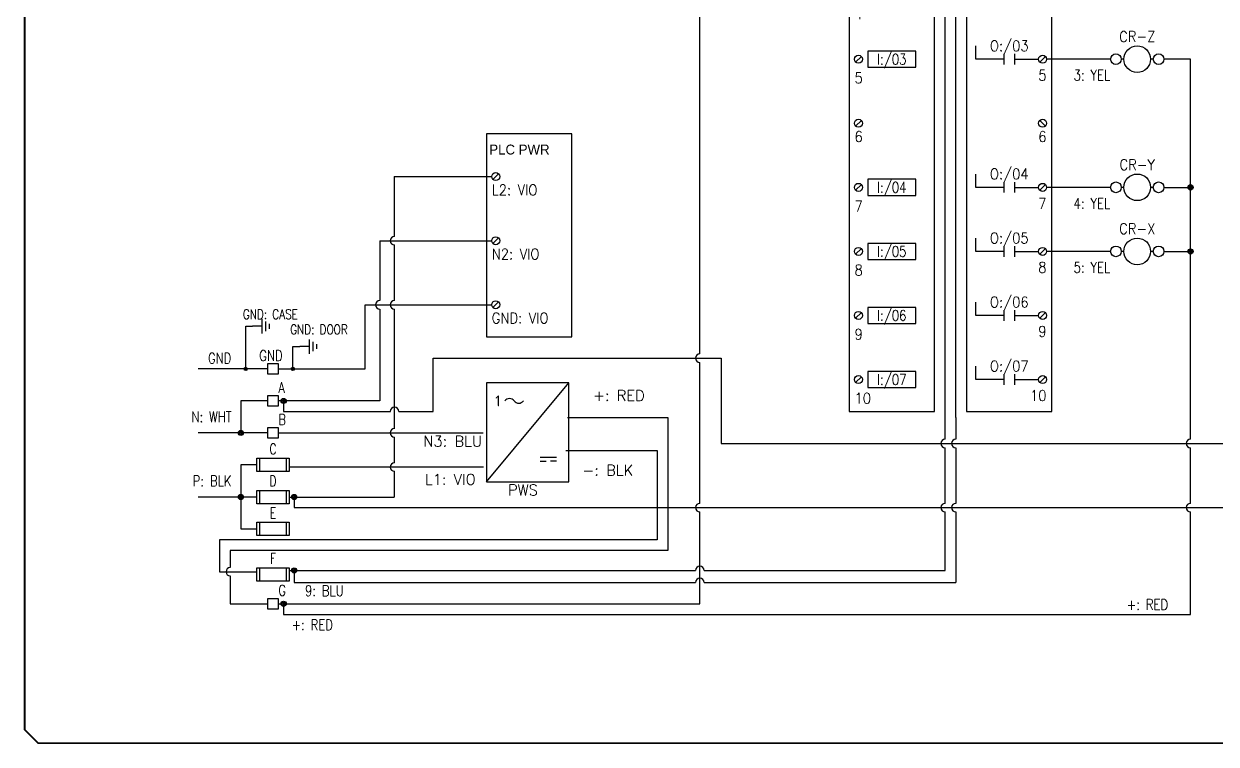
# Model space of a CAD drawing. Header units: inches. Extents: x 0 to 33.5, y 0 to 22.4.
# Drawn here: x 0.02 to 22.1, y 0.02 to 13.35 of the extents above; entities that cross this region are included whole.
import ezdxf
from ezdxf.enums import TextEntityAlignment as Align

# ---------------------------------------------------------------- set-up
doc = ezdxf.new("R2010")
doc.units = ezdxf.units.IN
doc.header["$MEASUREMENT"] = 0
for name, color, linetype in [('SYMS', 7, 'Continuous'), ('TAGS', 150, 'Continuous'), ('TERMS', 127, 'Continuous'), ('TITLE', 7, 'Continuous'), ('WIRECOPY', 84, 'Continuous'), ('WIREFIXED', 7, 'Continuous'), ('WIRENO', 74, 'Continuous'), ('WIRES', 7, 'Continuous')]:
    doc.layers.add(name, color=color, linetype=linetype)
doc.styles.add('ITALIC', font='ITALIC')
doc.styles.add('SIMPLEX', font='SIMPLEX')
doc.styles.add('WD', font='romans.shx')
doc.styles.add('WD_IEC', font='isocp2.shx', dxfattribs={"width": 0.9, "height": 4})

# ---------------------------------------------------------------- blocks, each defined once
blk = doc.blocks.new('NO_NUM_acade_title')
at = {"layer": 'TITLE', "const_width": 0.0312}
blk.add_lwpolyline([(30.594, 0.281), (30.594, 22.177), (30.344, 22.427), (0.281, 22.427), (0.031, 22.177), (0.031, 0.281), (0.281, 0.031), (30.344, 0.031)], close=True, dxfattribs=at)
at = {"layer": 'TITLE', "color": 1, "style": 'ITALIC'}
for tag, height, p in [('TITLE#1', 0.125, (32.156, 3.406)), ('TITLE#2', 0.125, (32.156, 3.204)), ('TITLE#3', 0.125, (32.156, 3.001)), ('TITLE#4', 0.125, (32.156, 2.799)), ('DWG#', 0.2, (32.156, 0.826))]:
    blk.add_attdef(tag, text='', height=height, dxfattribs=at).set_placement(p, align=Align.CENTER)
at = {"layer": 'TITLE', "color": 1, "style": 'SIMPLEX'}
blk.add_attdef('CAD#', (30.826, 1.958), '', height=0.0938, rotation=90, dxfattribs=at)
at = {"layer": 'TITLE', "color": 1}
for tag, p, height, style in [('ENGINEER', (31.237, 1.958), 0.0938, 'ITALIC'), ('CHKDBY', (32.424, 1.958), 0.0938, 'ITALIC'), ('JOB#', (31.464, 1.644), 0.0938, 'SIMPLEX'), ('DRAWNBY', (32.494, 1.644), 0.0938, 'ITALIC'), ('SCALE', (31.353, 1.344), 0.0938, 'SIMPLEX'), ('DATE', (32.408, 1.344), 0.0938, 'SIMPLEX'), ('SHTS', (32.532, 0.25), 0.2, 'ITALIC')]:
    blk.add_attdef(tag, p, '', height=height, dxfattribs=dict(at, style=style))
at = {"layer": 'TITLE', "color": 1, "style": 'ITALIC'}
blk.add_attdef('SH#', text='', height=0.2, dxfattribs=at).set_placement((31.881, 0.25), align=Align.RIGHT)
at = {"layer": 'TITLE', "color": 7, "flags": 9}
blk.add_attdef('WD_TB', (31.219, 0.031), '', height=0.125, dxfattribs=at)
blk = doc.blocks.new('PLCIO_EBC')
at = {"layer": 'SYMS'}
for p, q in [((0.5, 0.5), (-0.5, 0.5)), ((-0.5, 0.5), (-0.5, -7.125)), ((0.5, -7.125), (0.5, 0.5)), ((-0.357, 0.033), (-0.424, -0.033)), ((0.281, -0.656), (-0.281, -0.656)), ((-0.281, -0.656), (-0.281, -0.844)), ((0.281, -0.844), (0.281, -0.656)), ((-0.357, -0.717), (-0.424, -0.783)), ((-0.281, -0.844), (0.281, -0.844)), ((-0.357, -1.467), (-0.424, -1.533)), ((0.281, -1.406), (-0.281, -1.406)), ((-0.281, -1.406), (-0.281, -1.594)), ((0.281, -1.594), (0.281, -1.406)), ((-0.281, -1.594), (0.281, -1.594)), ((-0.357, -2.217), (-0.424, -2.283)), ((0.281, -2.156), (-0.281, -2.156)), ((-0.281, -2.156), (-0.281, -2.344)), ((0.281, -2.344), (0.281, -2.156)), ((-0.281, -2.344), (0.281, -2.344)), ((0.281, -2.906), (-0.281, -2.906)), ((-0.281, -2.906), (-0.281, -3.094)), ((0.281, -3.094), (0.281, -2.906)), ((-0.357, -2.967), (-0.424, -3.033)), ((-0.281, -3.094), (0.281, -3.094)), ((-0.357, -3.717), (-0.424, -3.783)), ((-0.357, -4.467), (-0.424, -4.533)), ((0.281, -4.406), (-0.281, -4.406)), ((-0.281, -4.406), (-0.281, -4.594)), ((0.281, -4.594), (0.281, -4.406)), ((-0.281, -4.594), (0.281, -4.594)), ((0.281, -5.156), (-0.281, -5.156)), ((-0.281, -5.156), (-0.281, -5.344)), ((0.281, -5.344), (0.281, -5.156)), ((-0.357, -5.217), (-0.424, -5.283)), ((-0.281, -5.344), (0.281, -5.344)), ((-0.357, -5.967), (-0.424, -6.033)), ((0.281, -5.906), (-0.281, -5.906)), ((-0.281, -5.906), (-0.281, -6.094)), ((0.281, -6.094), (0.281, -5.906)), ((-0.281, -6.094), (0.281, -6.094)), ((0.281, -6.656), (-0.281, -6.656)), ((-0.281, -6.656), (-0.281, -6.844)), ((0.281, -6.844), (0.281, -6.656)), ((-0.357, -6.717), (-0.424, -6.783)), ((-0.281, -6.844), (0.281, -6.844)), ((-0.5, -7.125), (0.5, -7.125))]:
    blk.add_line(p, q, dxfattribs=at)
for centre in [(-0.391, 0), (-0.391, -0.75), (-0.391, -1.5), (-0.391, -2.25), (-0.391, -3), (-0.391, -3.75), (-0.391, -4.5), (-0.391, -5.25), (-0.391, -6), (-0.391, -6.75)]:
    blk.add_circle(centre, 0.0469, dxfattribs=at)
at = {"layer": 'SYMS', "style": 'WD', "flags": 1}
for tag, p in [('X4TERM01', (-0.438, 0)), ('X4TERM02', (-0.438, -0.75)), ('X4TERM03', (-0.438, -1.5)), ('X4TERM04', (-0.438, -2.25)), ('X4TERM05', (-0.438, -3)), ('X4TERM06', (-0.438, -3.75)), ('X4TERM07', (-0.438, -4.5)), ('X4TERM08', (-0.438, -5.25)), ('X4TERM09', (-0.438, -6)), ('X4TERM10', (-0.438, -6.75))]:
    blk.add_attdef(tag, p, '', height=0.01, dxfattribs=at)
at = {"layer": 'SYMS', "style": 'WD'}
for tag, width, p in [('TERMDESC01', 0.8, (-0.625, -0.062)), ('TERMDESC02', 0.9, (-0.625, -0.812)), ('TERMDESC03', 0.9, (-0.625, -1.562)), ('TERMDESC04', 0.9, (-0.625, -2.312)), ('TERMDESC05', 0.9, (-0.625, -3.062)), ('TERMDESC06', 0.8, (-0.625, -3.812)), ('TERMDESC07', 0.9, (-0.625, -4.562)), ('TERMDESC08', 0.9, (-0.625, -5.312)), ('TERMDESC09', 0.9, (-0.625, -6.062)), ('TERMDESC10', 0.9, (-0.625, -6.812))]:
    blk.add_attdef(tag, text='', height=0.125, dxfattribs=dict(at, width=width)).set_placement(p, align=Align.TOP_RIGHT)
at = {"layer": 'SYMS', "style": 'WD', "width": 0.9}
for tag, p in [('TERM01', (-0.438, -0.094)), ('TERM02', (-0.438, -0.906)), ('TERM03', (-0.438, -1.656)), ('TERM04', (-0.438, -2.406)), ('TERM05', (-0.438, -3.156)), ('TERM06', (-0.438, -3.844)), ('TERM07', (-0.438, -4.656)), ('TERM08', (-0.438, -5.406)), ('TERM09', (-0.438, -6.156)), ('TERM10', (-0.438, -6.906))]:
    blk.add_attdef(tag, text='', height=0.125, dxfattribs=at).set_placement(p, align=Align.TOP_LEFT)
at = {"layer": 'SYMS', "style": 'WD', "width": 0.8}
for tag, p in [('TAGA02', (0, -0.75)), ('TAGA03', (0, -1.5)), ('TAGA04', (0, -2.25)), ('TAGA05', (0, -3)), ('TAGA07', (0, -4.5)), ('TAGA08', (0, -5.25)), ('TAGA09', (0, -6)), ('TAGA10', (0, -6.75))]:
    blk.add_attdef(tag, text='', height=0.125, dxfattribs=at).set_placement(p, align=Align.MIDDLE_CENTER)
at = {"layer": 'SYMS', "style": 'WD', "width": 0.9}
for tag, p in [('DESCA02', (1.25, -0.719)), ('DESCB02', (1.25, -0.875)), ('DESCC02', (1.25, -1.031)), ('DESCD02', (1.25, -1.188)), ('DESCE02', (1.25, -1.344)), ('DESCA03', (1.25, -1.469)), ('DESCB03', (1.25, -1.625)), ('DESCC03', (1.25, -1.781)), ('DESCD03', (1.25, -1.938)), ('DESCE03', (1.25, -2.094)), ('DESCA04', (1.25, -2.219)), ('DESCB04', (1.25, -2.375)), ('DESCC04', (1.25, -2.531)), ('DESCD04', (1.25, -2.688)), ('DESCE04', (1.25, -2.844)), ('DESCA05', (1.25, -2.969)), ('DESCB05', (1.25, -3.125)), ('DESCC05', (1.25, -3.281)), ('DESCD05', (1.25, -3.438)), ('DESCE05', (1.25, -3.594)), ('DESCA07', (1.25, -4.469)), ('DESCB07', (1.25, -4.625)), ('DESCC07', (1.25, -4.781)), ('DESCD07', (1.25, -4.938)), ('DESCE07', (1.25, -5.094)), ('DESCA08', (1.25, -5.219)), ('DESCB08', (1.25, -5.375)), ('DESCC08', (1.25, -5.531)), ('DESCD08', (1.25, -5.688)), ('DESCE08', (1.25, -5.844)), ('DESCA09', (1.25, -5.969)), ('DESCB09', (1.25, -6.125)), ('DESCC09', (1.25, -6.281)), ('DESCD09', (1.25, -6.438)), ('DESCE09', (1.25, -6.594)), ('DESCA10', (1.25, -6.719)), ('DESCB10', (1.25, -6.875)), ('DESCC10', (1.25, -7.031)), ('DESCD10', (1.25, -7.188)), ('DESCE10', (1.25, -7.344))]:
    blk.add_attdef(tag, p, '', height=0.125, dxfattribs=at)
blk = doc.blocks.new('PLCIO_1090')
at = {"layer": 'SYMS'}
for p, q in [((0.5, 0.5), (-0.5, 0.5)), ((-0.5, 0.5), (-0.5, -7.125)), ((0.5, -7.125), (0.5, 0.5)), ((0.357, 0.033), (0.424, -0.033)), ((-0.391, -0.75), (-0.391, -0.594)), ((-0.062, -0.688), (-0.062, -0.812)), ((0.062, -0.688), (0.062, -0.812)), ((-0.062, -0.75), (-0.391, -0.75)), ((0.062, -0.75), (0.344, -0.75)), ((0.357, -0.783), (0.424, -0.717)), ((-0.391, -1.5), (-0.391, -1.344)), ((-0.062, -1.5), (-0.391, -1.5)), ((-0.062, -1.438), (-0.062, -1.562)), ((0.062, -1.438), (0.062, -1.562)), ((0.062, -1.5), (0.344, -1.5)), ((0.357, -1.533), (0.424, -1.467)), ((-0.391, -2.25), (-0.391, -2.094)), ((-0.062, -2.188), (-0.062, -2.312)), ((0.062, -2.188), (0.062, -2.312)), ((0.357, -2.283), (0.424, -2.217)), ((-0.062, -2.25), (-0.391, -2.25)), ((0.062, -2.25), (0.344, -2.25)), ((-0.391, -3), (-0.391, -2.844)), ((-0.062, -3), (-0.391, -3)), ((-0.062, -2.938), (-0.062, -3.062)), ((0.062, -2.938), (0.062, -3.062)), ((0.062, -3), (0.344, -3)), ((0.357, -3.033), (0.424, -2.967)), ((0.357, -3.717), (0.424, -3.783)), ((-0.391, -4.5), (-0.391, -4.344)), ((-0.062, -4.438), (-0.062, -4.562)), ((0.062, -4.438), (0.062, -4.562)), ((0.357, -4.533), (0.424, -4.467)), ((-0.062, -4.5), (-0.391, -4.5)), ((0.062, -4.5), (0.344, -4.5)), ((-0.391, -5.25), (-0.391, -5.094)), ((-0.062, -5.25), (-0.391, -5.25)), ((-0.062, -5.188), (-0.062, -5.312)), ((0.062, -5.188), (0.062, -5.312)), ((0.062, -5.25), (0.344, -5.25)), ((0.357, -5.283), (0.424, -5.217)), ((-0.391, -6), (-0.391, -5.844)), ((-0.062, -6), (-0.391, -6)), ((-0.062, -5.938), (-0.062, -6.062)), ((0.062, -5.938), (0.062, -6.062)), ((0.062, -6), (0.344, -6)), ((0.357, -6.033), (0.424, -5.967)), ((-0.391, -6.75), (-0.391, -6.594)), ((-0.062, -6.688), (-0.062, -6.812)), ((0.062, -6.688), (0.062, -6.812)), ((-0.062, -6.75), (-0.391, -6.75)), ((0.062, -6.75), (0.344, -6.75)), ((0.357, -6.783), (0.424, -6.717)), ((-0.5, -7.125), (0.5, -7.125))]:
    blk.add_line(p, q, dxfattribs=at)
for centre in [(0.391, 0), (0.391, -0.75), (0.391, -1.5), (0.391, -2.25), (0.391, -3), (0.391, -3.75), (0.391, -4.5), (0.391, -5.25), (0.391, -6), (0.391, -6.75)]:
    blk.add_circle(centre, 0.0469, dxfattribs=at)
at = {"layer": 'SYMS', "style": 'WD', "flags": 1}
for tag, p in [('X1TERM01', (0.438, 0)), ('X1TERM02', (0.438, -0.75)), ('X1TERM03', (0.438, -1.5)), ('X1TERM04', (0.438, -2.25)), ('X1TERM05', (0.438, -3)), ('X1TERM06', (0.438, -3.75)), ('X1TERM07', (0.438, -4.5)), ('X1TERM08', (0.438, -5.25)), ('X1TERM09', (0.438, -6)), ('X1TERM10', (0.438, -6.75))]:
    blk.add_attdef(tag, p, '', height=0.01, dxfattribs=at)
at = {"layer": 'SYMS', "style": 'WD', "width": 0.9}
for tag, p in [('TERMDESC01', (-0.625, -0.062)), ('TERM01', (0.438, -0.094)), ('TERM02', (0.438, -0.875)), ('TERM03', (0.438, -1.625)), ('TERM04', (0.438, -2.375)), ('TERM05', (0.438, -3.125)), ('TERMDESC06', (-0.625, -3.812)), ('TERM06', (0.438, -3.844)), ('TERM07', (0.438, -4.625)), ('TERM08', (0.438, -5.375)), ('TERM09', (0.438, -6.125)), ('TERM10', (0.438, -6.875))]:
    blk.add_attdef(tag, text='', height=0.125, dxfattribs=at).set_placement(p, align=Align.TOP_RIGHT)
for tag, p in [('TAGA02', (0, -0.594)), ('TAGA03', (0, -1.344)), ('TAGA04', (0, -2.094)), ('TAGA05', (0, -2.844)), ('TAGA07', (0, -4.344)), ('TAGA08', (0, -5.094)), ('TAGA09', (0, -5.844)), ('TAGA10', (0, -6.594))]:
    blk.add_attdef(tag, text='', height=0.125, dxfattribs=at).set_placement(p, align=Align.MIDDLE_CENTER)
for tag, p in [('DESCA02', (-0.688, -0.719)), ('DESCB02', (-0.688, -0.875)), ('DESCC02', (-0.688, -1.031)), ('DESCD02', (-0.688, -1.188)), ('DESCE02', (-0.688, -1.344)), ('DESCA03', (-0.688, -1.469)), ('DESCB03', (-0.688, -1.625)), ('DESCC03', (-0.688, -1.781)), ('DESCD03', (-0.688, -1.938)), ('DESCE03', (-0.688, -2.094)), ('DESCA04', (-0.688, -2.219)), ('DESCB04', (-0.688, -2.375)), ('DESCC04', (-0.688, -2.531)), ('DESCD04', (-0.688, -2.688)), ('DESCE04', (-0.688, -2.844)), ('DESCA05', (-0.688, -2.969)), ('DESCB05', (-0.688, -3.125)), ('DESCC05', (-0.688, -3.281)), ('DESCD05', (-0.688, -3.438)), ('DESCE05', (-0.688, -3.594)), ('DESCA07', (-0.688, -4.469)), ('DESCB07', (-0.688, -4.625)), ('DESCC07', (-0.688, -4.781)), ('DESCD07', (-0.688, -4.938)), ('DESCE07', (-0.688, -5.094)), ('DESCA08', (-0.688, -5.219)), ('DESCB08', (-0.688, -5.375)), ('DESCC08', (-0.688, -5.531)), ('DESCD08', (-0.688, -5.688)), ('DESCE08', (-0.688, -5.844)), ('DESCA09', (-0.688, -5.969)), ('DESCB09', (-0.688, -6.125)), ('DESCC09', (-0.688, -6.281)), ('DESCD09', (-0.688, -6.438)), ('DESCE09', (-0.688, -6.594)), ('DESCA10', (-0.688, -6.719)), ('DESCB10', (-0.688, -6.875)), ('DESCC10', (-0.688, -7.031)), ('DESCD10', (-0.688, -7.188)), ('DESCE10', (-0.688, -7.344))]:
    blk.add_attdef(tag, text='', height=0.125, dxfattribs=at).set_placement(p, align=Align.RIGHT)
for tag, p in [('TERMDESC02', (0.625, -0.812)), ('TERMDESC03', (0.625, -1.562)), ('TERMDESC04', (0.625, -2.312)), ('TERMDESC05', (0.625, -3.062)), ('TERMDESC07', (0.625, -4.562)), ('TERMDESC08', (0.625, -5.312)), ('TERMDESC09', (0.625, -6.062)), ('TERMDESC10', (0.625, -6.812))]:
    blk.add_attdef(tag, text='', height=0.125, dxfattribs=at).set_placement(p, align=Align.TOP_LEFT)
blk = doc.blocks.new('HCR1T')
for p, q in [((-0.156, 0), (-0.188, 0)), ((0.188, 0), (0.156, 0))]:
    blk.add_line(p, q)
for centre, radius in [((0, 0), 0.156), ((-0.25, 0), 0.0625), ((0.25, 0), 0.0625)]:
    blk.add_circle(centre, radius)
at = {"style": 'WD'}
for tag, width, p in [('INST', 0.7, (0, 0.528)), ('LOC', 0.7, (0, 0.359)), ('TAG1', 0.9, (0, 0.202))]:
    blk.add_attdef(tag, text='', height=0.125, dxfattribs=dict(at, width=width)).set_placement(p, align=Align.CENTER)
at = {"style": 'WD', "flags": 9}
blk.add_attdef('FAMILY', text='', height=0.01, dxfattribs=at).set_placement((-0.005, 0.17), align=Align.CENTER)
at = {"linetype": 'Continuous', "style": 'WD', "flags": 1}
for tag, p in [('MFG', (0, 0.14)), ('CAT', (0, 0.159))]:
    blk.add_attdef(tag, text='', height=0.01, dxfattribs=at).set_placement(p, align=Align.MIDDLE)
at = {"style": 'WD'}
for tag, p, width in [('DESC1', (1.126, 0.076), 0.9), ('DESC2', (1.126, -0.081), 0.9), ('DESC3', (1.126, -0.237), 0.9), ('XREFNO', (1.359, -0.393), 0.8), ('XREFNC', (1.359, -0.549), 0.8)]:
    blk.add_attdef(tag, p, '', height=0.125, dxfattribs=dict(at, width=width))
at = {"linetype": 'Continuous', "style": 'WD', "width": 0.8, "flags": 8}
for tag, p in [('TERM01', (-0.25, 0)), ('TERM02', (0.25, 0))]:
    blk.add_attdef(tag, text='', height=0.0625, dxfattribs=at).set_placement(p, align=Align.MIDDLE_CENTER)
at = {"style": 'WD', "flags": 1}
for tag, p in [('X4TERM01', (-0.312, 0)), ('X1TERM02', (0.312, 0))]:
    blk.add_attdef(tag, p, '', height=0.0125, dxfattribs=at)
at = {"linetype": 'Continuous', "style": 'WD', "flags": 9}
blk.add_attdef('ASSYCODE', text='', height=0.01, dxfattribs=at).set_placement((0, 0.109), align=Align.CENTER)
at = {"style": 'WD', "width": 0.8, "flags": 8}
for tag, p in [('NO', (1.126, -0.393)), ('NC', (1.126, -0.549))]:
    blk.add_attdef(tag, p, '', height=0.125, dxfattribs=at)
blk = doc.blocks.new('HPW1_1PH')
for p, q in [((0, -0.967), (0.967, 0.193)), ((0.629, -0.677), (0.823, -0.677)), ((0.629, -0.725), (0.702, -0.725)), ((0.823, -0.725), (0.75, -0.725))]:
    blk.add_line(p, q)
blk.add_lwpolyline([(0.967, 0.193), (0, 0.193), (0, -0.967), (0.967, -0.967)], close=True)
for centre, start, end in [((0.271, -0.06), 36.8699, 143.1301), ((0.379, 0.021), 216.8699, 323.1301)]:
    blk.add_arc(centre, 0.0677, start, end)
at = {"style": 'WD_IEC'}
blk.add_text('1', height=0.13, dxfattribs=at).set_placement((0.163, -0.019), align=Align.MIDDLE_RIGHT)
at = {"style": 'WD', "width": 0.7}
for tag, p in [('INST', (0.484, 0.656)), ('LOC', (0.484, 0.469)), ('RATING1', (0.484, -1.188)), ('DESC1', (0.484, -1.375)), ('DESC2', (0.484, -1.562)), ('DESC3', (0.484, -1.75))]:
    blk.add_attdef(tag, text='', height=0.125, dxfattribs=at).set_placement(p, align=Align.CENTER)
at = {"style": 'WD'}
blk.add_attdef('TAG1', text='', height=0.125, dxfattribs=at).set_placement((0.484, 0.281), align=Align.CENTER)
at = {"style": 'WD', "flags": 8}
for tag, p in [('TERM01', (-0.062, 0.062)), ('TERM02', (-0.062, -0.325)), ('TERM03', (-0.062, -0.712))]:
    blk.add_attdef(tag, text='', height=0.125, dxfattribs=at).set_placement(p, align=Align.RIGHT)
at = {"style": 'WD', "flags": 9}
for tag, p in [('MFG', (0.484, 0.16)), ('CAT', (0.484, 0.138)), ('ASSYCODE', (0.484, 0.114)), ('FAMILY', (0.484, 0.09))]:
    blk.add_attdef(tag, text='', height=0.0155, dxfattribs=at).set_placement(p, align=Align.CENTER)
at = {"style": 'WD'}
for tag, p, height, flags in [('X4TERM01', (0, 0), 0.0193, 1), ('TERM04', (1.014, -0.132), 0.125, 8), ('X1TERM04', (0.967, -0.193), 0.0193, 1), ('X4TERM02', (0, -0.387), 0.0193, 1), ('TERM05', (1.014, -0.519), 0.125, 8), ('X1TERM05', (0.967, -0.58), 0.0193, 1), ('X4TERM03', (0, -0.774), 0.0193, 1)]:
    blk.add_attdef(tag, p, '', height=height, dxfattribs=dict(at, flags=flags))
blk = doc.blocks.new('HFU1')
for p, q in [((-0.188, -0.078), (-0.188, 0.078)), ((-0.188, 0.078), (0.188, 0.078)), ((-0.156, 0.078), (-0.156, -0.078)), ((0.156, 0.078), (0.156, -0.078)), ((0.188, 0.078), (0.188, -0.078)), ((0.188, -0.078), (-0.188, -0.078))]:
    blk.add_line(p, q)
at = {"style": 'WD', "width": 0.7}
for tag, p in [('INST', (0, 0.422)), ('LOC', (0, 0.266)), ('TAG1', (0, 0.125))]:
    blk.add_attdef(tag, text='', height=0.125, dxfattribs=at).set_placement(p, align=Align.CENTER)
at = {"linetype": 'Continuous', "style": 'WD', "flags": 9}
for tag, p in [('ASSYCODE', (0.157, 0.251)), ('MFG', (0.156, 0.083)), ('CAT', (0.156, 0.102))]:
    blk.add_attdef(tag, text='', height=0.01, dxfattribs=at).set_placement(p, align=Align.CENTER)
at = {"style": 'WD'}
for tag, p, height, flags in [('X4TERM01', (-0.188, 0), 0.0109, 1), ('FAMILY', (0.129, 0.108), 0.01, 9), ('X1TERM02', (0.188, 0), 0.0109, 1)]:
    blk.add_attdef(tag, p, '', height=height, dxfattribs=dict(at, flags=flags))
at = {"style": 'WD', "width": 0.7}
blk.add_attdef('RATING1', text='', height=0.0938, dxfattribs=at).set_placement((0, 0), align=Align.MIDDLE_CENTER)
at = {"style": 'WD'}
for tag, p in [('X2LINK', (0, 0.109)), ('X8LINK', (0, -0.109))]:
    blk.add_attdef(tag, p, '', height=0.01, dxfattribs=at)
at = {"linetype": 'Continuous', "style": 'WD', "width": 0.7, "flags": 8}
blk.add_attdef('TERM01', text='', height=0.1, dxfattribs=at).set_placement((-0.25, -0.016), align=Align.TOP_RIGHT)
blk.add_attdef('TERM02', text='', height=0.1, dxfattribs=at).set_placement((0.25, -0.016), align=Align.TOP_LEFT)
at = {"style": 'WD', "width": 0.7}
for tag, p in [('DESC1', (0.047, -0.234)), ('DESC2', (0.047, -0.391)), ('DESC3', (0.047, -0.547))]:
    blk.add_attdef(tag, text='', height=0.125, dxfattribs=at).set_placement(p, align=Align.MIDDLE_LEFT)
blk = doc.blocks.new('HT0001')
for p, q in [((-0.062, 0.062), (0.062, 0.062)), ((-0.062, -0.062), (-0.062, 0.062)), ((0.062, 0.062), (0.062, -0.062)), ((0.062, -0.062), (-0.062, -0.062))]:
    blk.add_line(p, q)
at = {"style": 'WD'}
for tag, p, width in [('INST', (0.062, 0.42), 0.7), ('LOC', (0.062, 0.25), 0.7), ('DESC1', (0.05, -0.385), 0.8)]:
    blk.add_attdef(tag, p, '', height=0.125, dxfattribs=dict(at, width=width))
at = {"linetype": 'Continuous', "style": 'WD'}
for tag, p, height, width, flags in [('TERM01', (0.062, 0.094), 0.125, 0.8, 8), ('TAGSTRIP', (0.05, -0.229), 0.125, 0.9, 8), ('DESC2', (0.05, -0.541), 0.125, 0.8, 8), ('CAT', (0.213, -0.406), 0.109, 0.8, 1), ('DESC3', (0.05, -0.698), 0.125, 0.8, 8)]:
    blk.add_attdef(tag, p, '', height=height, dxfattribs=dict(at, width=width, flags=flags))
at = {"style": 'WD', "flags": 1}
for tag, p, height in [('X4TERM01', (-0.062, 0), 0.0125), ('X4TERMDESC01', (-0.055, -0.023), 0.025), ('X2TERMDESC01', (-0.006, 0.029), 0.025), ('STRIPSEQ', (0, 0), 0.00125), ('X2TERM01', (0, 0.062), 0.0125), ('X2PIN01', (0.033, 0.084), 0.0125), ('X1TERMDESC01', (0.039, 0.007), 0.025), ('X1TERM01', (0.062, 0), 0.0125), ('X1PIN01', (0.087, 0.016), 0.0125), ('X4PIN01', (-0.114, -0.038), 0.0125), ('LINKTERM', (0, -0.002), 0.00125), ('X8TERM01', (0, -0.062), 0.0125), ('X8TERMDESC01', (0, -0.054), 0.025), ('X8PIN01', (0.026, -0.096), 0.0125)]:
    blk.add_attdef(tag, p, '', height=height, dxfattribs=at)
at = {"style": 'WD', "width": 0.7, "flags": 1}
blk.add_attdef('ASSYCODE', (0.062, -0.281), '', height=0.01, dxfattribs=at)
at = {"linetype": 'Continuous', "style": 'WD', "width": 0.8, "flags": 1}
blk.add_attdef('MFG', text='', height=0.109, dxfattribs=at).set_placement((0.088, -0.406), align=Align.RIGHT)
blk = doc.blocks.new('WD_WNH')
at = {"linetype": 'Continuous', "style": 'WD', "width": 0.8}
blk.add_attdef('WIRENO', text='', height=0.125, dxfattribs=at).set_placement((0, 0.062), align=Align.CENTER)
at = {"style": 'WD', "flags": 1}
for tag, p in [('W01USER', (0, 0.078)), ('W02USER', (0, 0.07)), ('W03USER', (0, 0.062)), ('W04USER', (0, 0.055)), ('W05USER', (0, 0.047)), ('W06USER', (0, 0.039)), ('W07USER', (0, 0.031)), ('W08USER', (0, 0.023)), ('W09USER', (0, 0.016)), ('W10USER', (0, 0.008))]:
    blk.add_attdef(tag, text='', height=0.005, dxfattribs=at).set_placement(p, align=Align.CENTER)
blk = doc.blocks.new('PLCIO_1AAD')
at = {"layer": 'SYMS'}
for p, q in [((0.5, 0.5), (-0.5, 0.5)), ((-0.5, 0.5), (-0.5, -1.875)), ((0.5, -1.875), (0.5, 0.5)), ((-0.357, 0.033), (-0.424, -0.033)), ((-0.357, -0.717), (-0.424, -0.783)), ((-0.357, -1.467), (-0.424, -1.533)), ((-0.5, -1.875), (0.5, -1.875))]:
    blk.add_line(p, q, dxfattribs=at)
for centre in [(-0.391, 0), (-0.391, -0.75), (-0.391, -1.5)]:
    blk.add_circle(centre, 0.0469, dxfattribs=at)
at = {"layer": 'SYMS', "style": 'WD', "flags": 1}
for tag, p in [('X4TERM01', (-0.438, 0)), ('X4TERM02', (-0.438, -0.75)), ('X4TERM03', (-0.438, -1.5))]:
    blk.add_attdef(tag, p, '', height=0.01, dxfattribs=at)
at = {"layer": 'SYMS', "style": 'WD', "width": 0.8}
for tag, p in [('TERMDESC01', (-0.625, -0.062)), ('TERMDESC02', (-0.625, -0.812)), ('TERMDESC03', (-0.625, -1.562))]:
    blk.add_attdef(tag, text='', height=0.125, dxfattribs=at).set_placement(p, align=Align.TOP_RIGHT)
at = {"layer": 'SYMS', "style": 'WD', "width": 0.9}
for tag, p in [('TERM01', (-0.438, -0.094)), ('TERM02', (-0.438, -0.844)), ('TERM03', (-0.438, -1.594))]:
    blk.add_attdef(tag, text='', height=0.125, dxfattribs=at).set_placement(p, align=Align.TOP_LEFT)
blk = doc.blocks.new('WDDOT')
for radius in [0.03, 0.0187, 0.00929]:
    blk.add_circle((0, 0), radius)
blk = doc.blocks.new('WD_WNV')
at = {"linetype": 'Continuous', "style": 'WD', "width": 0.8}
blk.add_attdef('WIRENO', text='', height=0.125, dxfattribs=at).set_placement((-0.05, 0), align=Align.MIDDLE_RIGHT)
at = {"style": 'WD', "flags": 1}
for tag, p in [('W01USER', (-0.062, 0.094)), ('W02USER', (-0.062, 0.086)), ('W03USER', (-0.062, 0.078)), ('W04USER', (-0.062, 0.07)), ('W05USER', (-0.062, 0.062)), ('W06USER', (-0.062, 0.055)), ('W07USER', (-0.062, 0.047)), ('W08USER', (-0.062, 0.039)), ('W09USER', (-0.062, 0.031)), ('W10USER', (-0.062, 0.023))]:
    blk.add_attdef(tag, text='', height=0.005, dxfattribs=at).set_placement(p, align=Align.CENTER)
blk = doc.blocks.new('WD_WCV')
at = {"linetype": 'Continuous', "style": 'WD', "width": 0.8}
blk.add_attdef('WIRECOPY', text='', height=0.125, dxfattribs=at).set_placement((-0.05, 0), align=Align.MIDDLE_RIGHT)
blk = doc.blocks.new('WD_WCH')
at = {"linetype": 'Continuous', "style": 'WD', "width": 0.8}
blk.add_attdef('WIRECOPY', text='', height=0.125, dxfattribs=at).set_placement((0, 0.0625), align=Align.CENTER)
blk = doc.blocks.new('HGND2')
for p, q in [((0.125, 0), (0, 0)), ((0.125, 0.09375), (0.125, -0.09375)), ((0.171875, 0.0625), (0.171875, -0.0625)), ((0.21875, 0.03125), (0.21875, -0.03125))]:
    blk.add_line(p, q)
at = {"style": 'WD', "width": 0.8}
for tag, p in [('INST', (0.25, 0.3125)), ('LOC', (0.25, 0.15625)), ('TAG1', (0.25, 0)), ('DESC1', (0.25, -0.15625)), ('DESC2', (0.25, -0.3125))]:
    blk.add_attdef(tag, text='', height=0.125, dxfattribs=at).set_placement(p, align=Align.MIDDLE_LEFT)
at = {"style": 'WD', "flags": 1}
for tag in ['ASSYCODE', 'CAT', 'X4TERM01', 'MFG', 'FAMILY']:
    blk.add_attdef(tag, (0, 0), '', height=0.01, dxfattribs=at)

msp = doc.modelspace()

# ---------------------------------------------------------------- linework, layer by layer
at = {"layer": 'WIRES'}
for p, q in [((12.536, 8.543), (12.536, 19.216)), ((17.082, 6.099), (17.082, 18.623)), ((17.279, 6.06), (17.279, 18.623)), ((20.145, 12.694), (18.959, 12.694)), ((21.627, 12.694), (21.133, 12.694)), ((21.627, 5.658), (21.627, 12.694)), ((6.877, 10.52), (8.682, 10.52)), ((6.883, 9.413), (6.883, 10.52)), ((20.145, 10.322), (18.959, 10.322)), ((21.133, 10.322), (21.627, 10.322)), ((6.607, 9.334), (8.682, 9.334)), ((6.607, 9.334), (6.607, 8.227)), ((6.883, 8.227), (6.883, 9.255)), ((20.145, 9.136), (18.959, 9.136)), ((21.133, 9.136), (21.627, 9.136)), ((12.536, 7.239), (12.536, 8.543)), ((6.34, 6.962), (6.34, 8.148)), ((6.34, 8.148), (8.682, 8.148)), ((6.607, 8.069), (6.607, 6.369)), ((6.883, 5.855), (6.883, 8.069)), ((4.125, 6.962), (4.125, 7.75)), ((4.125, 7.75), (4.25, 7.75)), ((5, 6.962), (5, 7.375)), ((5, 7.375), (5.125, 7.375)), ((7.595, 6.172), (7.595, 7.16)), ((7.595, 7.16), (12.931, 7.16)), ((12.536, 4.472), (12.536, 7.081)), ((12.931, 7.16), (12.931, 5.579)), ((4.531, 6.962), (3.247, 6.962)), ((4.729, 6.962), (6.34, 6.962)), ((4.531, 6.369), (4.037, 6.369)), ((4.037, 6.369), (4.037, 5.776)), ((6.607, 6.369), (4.729, 6.369)), ((4.828, 6.369), (4.828, 6.172)), ((4.828, 6.172), (6.804, 6.172)), ((6.962, 6.172), (7.595, 6.172)), ((10.086, 6.063), (11.943, 6.063)), ((11.943, 6.063), (11.943, 3.602)), ((17.082, 5.658), (17.082, 6.099)), ((17.279, 6.06), (17.279, 5.658)), ((4.531, 5.776), (3.247, 5.776)), ((4.729, 5.776), (8.525, 5.776)), ((6.883, 5.224), (6.883, 5.697)), ((12.931, 5.579), (23.011, 5.579)), ((10.056, 5.451), (11.745, 5.451)), ((11.745, 5.451), (11.745, 3.8)), ((17.082, 4.472), (17.082, 5.5)), ((17.279, 5.5), (17.279, 4.472)), ((21.627, 4.472), (21.627, 5.5)), ((4.334, 5.183), (4.037, 5.183)), ((4.037, 5.183), (4.037, 3.998)), ((8.529, 5.145), (4.927, 5.145)), ((6.883, 4.59), (6.883, 5.066)), ((3.84, 4.59), (3.247, 4.59)), ((4.334, 4.59), (3.84, 4.59)), ((4.927, 4.59), (6.877, 4.59)), ((5.025, 4.59), (5.025, 4.393)), ((5.025, 4.393), (23.011, 4.393)), ((12.536, 2.614), (12.536, 4.314)), ((17.082, 3.232), (17.082, 4.314)), ((17.279, 4.314), (17.279, 3.009)), ((21.627, 2.416), (21.627, 4.314)), ((4.037, 3.998), (4.334, 3.998)), ((11.745, 3.8), (3.642, 3.8)), ((3.642, 3.8), (3.642, 3.207)), ((11.943, 3.602), (3.84, 3.602)), ((3.84, 3.602), (3.84, 3.286)), ((3.642, 3.207), (4.334, 3.207)), ((3.84, 3.128), (3.84, 2.614)), ((4.927, 3.232), (12.457, 3.232)), ((5.025, 3.232), (5.025, 3.009)), ((12.615, 3.232), (17.082, 3.232)), ((5.025, 3.009), (12.457, 3.009)), ((12.615, 3.009), (17.279, 3.009)), ((3.84, 2.614), (4.186, 2.614)), ((4.186, 2.614), (4.531, 2.614)), ((4.729, 2.614), (12.536, 2.614)), ((4.828, 2.614), (4.828, 2.416)), ((4.828, 2.416), (21.627, 2.416))]:
    msp.add_line(p, q, dxfattribs=at)
for centre, start, end in [((6.883, 9.334), 90, 270), ((6.607, 8.148), 90, 270), ((6.883, 8.148), 90, 270), ((12.536, 7.16), 90, 270), ((6.883, 6.172), 0, 180), ((6.883, 5.776), 90, 270), ((17.082, 5.579), 90, 270), ((17.279, 5.579), 90, 270), ((21.627, 5.579), 90, 270), ((6.883, 5.145), 90, 270), ((12.536, 4.393), 90, 270), ((17.082, 4.393), 90, 270), ((17.279, 4.393), 90, 270), ((21.627, 4.393), 90, 270), ((3.84, 3.207), 90, 270), ((12.536, 3.232), 0, 180), ((12.536, 3.009), 0, 180)]:
    msp.add_arc(centre, 0.0791, start, end, dxfattribs=at)

# ---------------------------------------------------------------- block references
msp.add_blockref('NO_NUM_acade_title', (0, 0))
at = {"layer": 'SYMS'}
ref = msp.add_blockref('PLCIO_EBC', (16.093, 17.437), dxfattribs=dict(at, xscale=1.58113883008419, yscale=1.58113883008419, zscale=1.58113883008419))
ref.add_attrib('TERM01', '1', dxfattribs={"layer": 'TERMS', "height": 0.198, "style": 'WD', "width": 0.9}).set_placement((15.402, 17.289), align=Align.TOP_LEFT)
ref.add_attrib('TERM02', '2', dxfattribs={"layer": 'TERMS', "height": 0.198, "style": 'WD', "width": 0.9}).set_placement((15.402, 16.004), align=Align.TOP_LEFT)
ref.add_attrib('TAGA02', 'I:/00', dxfattribs={"layer": 'TAGS', "height": 0.1976, "style": 'WD', "width": 0.8}).set_placement((16.093, 16.251), align=Align.MIDDLE_CENTER)
ref.add_attrib('TERM03', '3', dxfattribs={"layer": 'TERMS', "height": 0.198, "style": 'WD', "width": 0.9}).set_placement((15.402, 14.818), align=Align.TOP_LEFT)
ref.add_attrib('TAGA03', 'I:/01', dxfattribs={"layer": 'TAGS', "height": 0.1976, "style": 'WD', "width": 0.8}).set_placement((16.093, 15.066), align=Align.MIDDLE_CENTER)
ref.add_attrib('TERM04', '4', dxfattribs={"layer": 'TERMS', "height": 0.198, "style": 'WD', "width": 0.9}).set_placement((15.402, 13.633), align=Align.TOP_LEFT)
ref.add_attrib('TAGA04', 'I:/02', dxfattribs={"layer": 'TAGS', "height": 0.1976, "style": 'WD', "width": 0.8}).set_placement((16.093, 13.88), align=Align.MIDDLE_CENTER)
ref.add_attrib('TERM05', '5', dxfattribs={"layer": 'TERMS', "height": 0.198, "style": 'WD', "width": 0.9}).set_placement((15.402, 12.447), align=Align.TOP_LEFT)
ref.add_attrib('TAGA05', 'I:/03', dxfattribs={"layer": 'TAGS', "height": 0.1976, "style": 'WD', "width": 0.8}).set_placement((16.093, 12.694), align=Align.MIDDLE_CENTER)
ref.add_attrib('TERM06', '6', dxfattribs={"layer": 'TERMS', "height": 0.198, "style": 'WD', "width": 0.9}).set_placement((15.402, 11.36), align=Align.TOP_LEFT)
ref.add_attrib('TERM07', '7', dxfattribs={"layer": 'TERMS', "height": 0.198, "style": 'WD', "width": 0.9}).set_placement((15.402, 10.075), align=Align.TOP_LEFT)
ref.add_attrib('TAGA07', 'I:/04', dxfattribs={"layer": 'TAGS', "height": 0.1976, "style": 'WD', "width": 0.8}).set_placement((16.093, 10.322), align=Align.MIDDLE_CENTER)
ref.add_attrib('TERM08', '8', dxfattribs={"layer": 'TERMS', "height": 0.198, "style": 'WD', "width": 0.9}).set_placement((15.402, 8.889), align=Align.TOP_LEFT)
ref.add_attrib('TAGA08', 'I:/05', dxfattribs={"layer": 'TAGS', "height": 0.1976, "style": 'WD', "width": 0.8}).set_placement((16.093, 9.136), align=Align.MIDDLE_CENTER)
ref.add_attrib('TERM09', '9', dxfattribs={"layer": 'TERMS', "height": 0.198, "style": 'WD', "width": 0.9}).set_placement((15.402, 7.703), align=Align.TOP_LEFT)
ref.add_attrib('TAGA09', 'I:/06', dxfattribs={"layer": 'TAGS', "height": 0.1976, "style": 'WD', "width": 0.8}).set_placement((16.093, 7.95), align=Align.MIDDLE_CENTER)
ref.add_attrib('TERM10', '10', dxfattribs={"layer": 'TERMS', "height": 0.1976, "style": 'WD', "width": 0.9}).set_placement((15.402, 6.517), align=Align.TOP_LEFT)
ref.add_attrib('TAGA10', 'I:/07', dxfattribs={"layer": 'TAGS', "height": 0.1976, "style": 'WD', "width": 0.8}).set_placement((16.093, 6.765), align=Align.MIDDLE_CENTER)
ref = msp.add_blockref('PLCIO_1090', (18.268, 17.437), dxfattribs=dict(at, xscale=1.58113883008419, yscale=1.58113883008419, zscale=1.58113883008419))
ref.add_attrib('TERM01', '1', dxfattribs={"layer": 'TERMS', "height": 0.198, "style": 'WD', "width": 0.9}).set_placement((18.959, 17.289), align=Align.TOP_RIGHT)
ref.add_attrib('TERM02', '2', dxfattribs={"layer": 'TERMS', "height": 0.198, "style": 'WD', "width": 0.9}).set_placement((18.959, 16.054), align=Align.TOP_RIGHT)
ref.add_attrib('TAGA02', 'O:/00', dxfattribs={"layer": 'TAGS', "height": 0.1976, "style": 'WD', "width": 0.9}).set_placement((18.268, 16.498), align=Align.MIDDLE_CENTER)
ref.add_attrib('TERM03', '3', dxfattribs={"layer": 'TERMS', "height": 0.198, "style": 'WD', "width": 0.9}).set_placement((18.959, 14.868), align=Align.TOP_RIGHT)
ref.add_attrib('TAGA03', 'O:/01', dxfattribs={"layer": 'TAGS', "height": 0.1976, "style": 'WD', "width": 0.9}).set_placement((18.268, 15.313), align=Align.MIDDLE_CENTER)
ref.add_attrib('TERM04', '4', dxfattribs={"layer": 'TERMS', "height": 0.198, "style": 'WD', "width": 0.9}).set_placement((18.959, 13.682), align=Align.TOP_RIGHT)
ref.add_attrib('TAGA04', 'O:/02', dxfattribs={"layer": 'TAGS', "height": 0.1976, "style": 'WD', "width": 0.9}).set_placement((18.268, 14.127), align=Align.MIDDLE_CENTER)
ref.add_attrib('TERM05', '5', dxfattribs={"layer": 'TERMS', "height": 0.198, "style": 'WD', "width": 0.9}).set_placement((18.959, 12.496), align=Align.TOP_RIGHT)
ref.add_attrib('TAGA05', 'O:/03', dxfattribs={"layer": 'TAGS', "height": 0.1976, "style": 'WD', "width": 0.9}).set_placement((18.268, 12.941), align=Align.MIDDLE_CENTER)
ref.add_attrib('TERM06', '6', dxfattribs={"layer": 'TERMS', "height": 0.198, "style": 'WD', "width": 0.9}).set_placement((18.959, 11.36), align=Align.TOP_RIGHT)
ref.add_attrib('TERM07', '7', dxfattribs={"layer": 'TERMS', "height": 0.198, "style": 'WD', "width": 0.9}).set_placement((18.959, 10.124), align=Align.TOP_RIGHT)
ref.add_attrib('TAGA07', 'O:/04', dxfattribs={"layer": 'TAGS', "height": 0.1976, "style": 'WD', "width": 0.9}).set_placement((18.268, 10.569), align=Align.MIDDLE_CENTER)
ref.add_attrib('TERM08', '8', dxfattribs={"layer": 'TERMS', "height": 0.198, "style": 'WD', "width": 0.9}).set_placement((18.959, 8.939), align=Align.TOP_RIGHT)
ref.add_attrib('TAGA08', 'O:/05', dxfattribs={"layer": 'TAGS', "height": 0.1976, "style": 'WD', "width": 0.9}).set_placement((18.268, 9.383), align=Align.MIDDLE_CENTER)
ref.add_attrib('TERM09', '9', dxfattribs={"layer": 'TERMS', "height": 0.198, "style": 'WD', "width": 0.9}).set_placement((18.959, 7.753), align=Align.TOP_RIGHT)
ref.add_attrib('TAGA09', 'O:/06', dxfattribs={"layer": 'TAGS', "height": 0.1976, "style": 'WD', "width": 0.9}).set_placement((18.268, 8.197), align=Align.MIDDLE_CENTER)
ref.add_attrib('TERM10', '10', dxfattribs={"layer": 'TERMS', "height": 0.1976, "style": 'WD', "width": 0.9}).set_placement((18.959, 6.567), align=Align.TOP_RIGHT)
ref.add_attrib('TAGA10', 'O:/07', dxfattribs={"layer": 'TAGS', "height": 0.1976, "style": 'WD', "width": 0.9}).set_placement((18.268, 7.012), align=Align.MIDDLE_CENTER)
ref = msp.add_blockref('HCR1T', (20.639, 12.694), dxfattribs=dict(at, xscale=1.58113883008419, yscale=1.58113883008419, zscale=1.58113883008419))
ref.add_attrib('TAG1', 'CR-Z', dxfattribs={"layer": 'TAGS', "height": 0.1976, "style": 'WD', "width": 0.9}).set_placement((20.639, 13.014), align=Align.CENTER)
ref = msp.add_blockref('PLCIO_1AAD', (9.374, 10.52), dxfattribs=dict(at, xscale=1.58113883008419, yscale=1.58113883008419, zscale=1.58113883008419))
ref.add_attrib('TERM01', 'L2: VIO', dxfattribs={"layer": 'WIRENO', "height": 0.1976, "style": 'WD', "width": 0.9}).set_placement((8.682, 10.372), align=Align.TOP_LEFT)
ref.add_attrib('TERM02', 'N2: VIO', dxfattribs={"layer": 'WIRENO', "height": 0.1976, "style": 'WD', "width": 0.9}).set_placement((8.682, 9.186), align=Align.TOP_LEFT)
ref.add_attrib('TERM03', 'GND: VIO', dxfattribs={"layer": 'WIRENO', "height": 0.1976, "style": 'WD', "width": 0.9}).set_placement((8.682, 8), align=Align.TOP_LEFT)
ref = msp.add_blockref('HCR1T', (20.639, 10.322), dxfattribs=dict(at, xscale=1.58113883008419, yscale=1.58113883008419, zscale=1.58113883008419))
ref.add_attrib('TAG1', 'CR-Y', dxfattribs={"layer": 'TAGS', "height": 0.1976, "style": 'WD', "width": 0.9}).set_placement((20.639, 10.642), align=Align.CENTER)
at = {"layer": 'SYMS', "xscale": 1.58113883008419, "yscale": 1.58113883008419, "zscale": 1.58113883008419}
for p in [(21.627, 10.322), (21.627, 9.136), (4.828, 6.369), (4.037, 5.776), (4.037, 4.59), (5.025, 4.59), (5.025, 3.232), (4.828, 2.614)]:
    msp.add_blockref('WDDOT', p, dxfattribs=at)
at = {"layer": 'SYMS'}
ref = msp.add_blockref('HCR1T', (20.639, 9.136), dxfattribs=dict(at, xscale=1.58113883008419, yscale=1.58113883008419, zscale=1.58113883008419))
ref.add_attrib('TAG1', 'CR-X', dxfattribs={"layer": 'TAGS', "height": 0.1976, "style": 'WD', "width": 0.9}).set_placement((20.639, 9.456), align=Align.CENTER)
ref = msp.add_blockref('HGND2', (4.25, 7.75), dxfattribs=dict(at, xscale=1.414213562373095, yscale=1.414213562373095, zscale=1.414213562373095))
ref.add_attrib('TAG1', 'GND: CASE', dxfattribs={"layer": 'TAGS', "height": 0.1768, "style": 'WD', "width": 0.8}).set_placement((4.073, 7.972), align=Align.MIDDLE_LEFT)
ref = msp.add_blockref('HGND2', (5.125, 7.375), dxfattribs=dict(at, xscale=1.414213562373095, yscale=1.414213562373095, zscale=1.414213562373095))
ref.add_attrib('TAG1', 'GND: DOOR', dxfattribs={"layer": 'TAGS', "height": 0.1768, "style": 'WD', "width": 0.8}).set_placement((4.948, 7.692), align=Align.MIDDLE_LEFT)
ref = msp.add_blockref('HT0001', (4.63, 6.962), dxfattribs=dict(at, xscale=1.58113883008419, yscale=1.58113883008419, zscale=1.58113883008419))
ref.add_attrib('TERM01', 'GND', (4.375, 7.11), dxfattribs={"layer": 'TERMS', "linetype": 'Continuous', "height": 0.1976, "style": 'WD', "width": 0.8, "flags": 8})
for p in [(4.125, 6.962), (5, 6.962)]:
    msp.add_blockref('WDDOT', p, dxfattribs=at)
ref = msp.add_blockref('HT0001', (4.63, 6.369), dxfattribs=dict(at, xscale=1.58113883008419, yscale=1.58113883008419, zscale=1.58113883008419))
ref.add_attrib('TERM01', 'A', (4.729, 6.517), dxfattribs={"layer": 'TERMS', "linetype": 'Continuous', "height": 0.198, "style": 'WD', "width": 0.8, "flags": 8})
ref = msp.add_blockref('HPW1_1PH', (8.583, 6.399), dxfattribs=dict(at, xscale=1.58113883008419, yscale=1.58113883008419, zscale=1.58113883008419))
ref.add_attrib('TERM01', 'N3: BLU', dxfattribs={"layer": 'WIRENO', "height": 0.1976, "style": 'WD', "flags": 8}).set_placement((8.501, 5.523), align=Align.RIGHT)
ref.add_attrib('TERM02', 'L1: VIO', dxfattribs={"layer": 'WIRENO', "height": 0.1976, "style": 'WD', "flags": 8}).set_placement((8.385, 4.818), align=Align.RIGHT)
ref.add_attrib('TERM04', '+: RED', (10.559, 6.369), dxfattribs={"layer": 'WIRENO', "height": 0.1976, "style": 'WD', "flags": 8})
ref.add_attrib('TERM05', '-: BLK', (10.362, 4.986), dxfattribs={"layer": 'WIRENO', "height": 0.1976, "style": 'WD', "flags": 8})
ref.add_attrib('TAG1', 'PWS', dxfattribs={"layer": 'TAGS', "height": 0.1976, "style": 'WD'}).set_placement((9.261, 4.621), align=Align.CENTER)
ref = msp.add_blockref('HT0001', (4.63, 5.776), dxfattribs=dict(at, xscale=1.58113883008419, yscale=1.58113883008419, zscale=1.58113883008419))
ref.add_attrib('TERM01', 'B', (4.729, 5.925), dxfattribs={"layer": 'TERMS', "linetype": 'Continuous', "height": 0.198, "style": 'WD', "width": 0.8, "flags": 8})
ref = msp.add_blockref('HFU1', (4.63, 5.183), dxfattribs=dict(at, xscale=1.58113883008419, yscale=1.58113883008419, zscale=1.58113883008419))
ref.add_attrib('TAG1', 'C', dxfattribs={"layer": 'TAGS', "height": 0.198, "style": 'WD', "width": 0.7}).set_placement((4.63, 5.381), align=Align.CENTER)
ref = msp.add_blockref('HFU1', (4.63, 4.59), dxfattribs=dict(at, xscale=1.58113883008419, yscale=1.58113883008419, zscale=1.58113883008419))
ref.add_attrib('TAG1', 'D', dxfattribs={"layer": 'TAGS', "height": 0.198, "style": 'WD', "width": 0.7}).set_placement((4.63, 4.788), align=Align.CENTER)
ref = msp.add_blockref('HFU1', (4.63, 3.998), dxfattribs=dict(at, xscale=1.58113883008419, yscale=1.58113883008419, zscale=1.58113883008419))
ref.add_attrib('TAG1', 'E', dxfattribs={"layer": 'TAGS', "height": 0.198, "style": 'WD', "width": 0.7}).set_placement((4.63, 4.195), align=Align.CENTER)
ref = msp.add_blockref('HFU1', (4.63, 3.158), dxfattribs=dict(at, xscale=1.58113883008419, yscale=1.58113883008419, zscale=1.58113883008419))
ref.add_attrib('TAG1', 'F', dxfattribs={"layer": 'TAGS', "height": 0.198, "style": 'WD', "width": 0.7}).set_placement((4.63, 3.355), align=Align.CENTER)
ref = msp.add_blockref('HT0001', (4.63, 2.614), dxfattribs=dict(at, xscale=1.58113883008419, yscale=1.58113883008419, zscale=1.58113883008419))
ref.add_attrib('TERM01', 'G', (4.729, 2.762), dxfattribs={"layer": 'TERMS', "linetype": 'Continuous', "height": 0.198, "style": 'WD', "width": 0.8, "flags": 8})
at = {"layer": 'WIRECOPY'}
ref = msp.add_blockref('WD_WCH', (3.444, 5.776), dxfattribs=dict(at, xscale=1.58113883008419, yscale=1.58113883008419, zscale=1.58113883008419))
ref.add_attrib('WIRECOPY', 'N: WHT', dxfattribs={"layer": 'WIRENO', "linetype": 'Continuous', "height": 0.1976, "style": 'WD', "width": 0.8}).set_placement((3.493, 5.974), align=Align.CENTER)
ref = msp.add_blockref('WD_WCH', (15.303, 18.623), dxfattribs=dict(at, xscale=1.58113883008419, yscale=1.58113883008419, zscale=1.58113883008419))
ref.add_attrib('WIRECOPY', '9: BLU', dxfattribs={"layer": 'WIRENO', "linetype": 'Continuous', "height": 0.1976, "style": 'WD', "width": 0.8}).set_placement((5.582, 2.756), align=Align.CENTER)
ref = msp.add_blockref('WD_WCV', (28.006, 17.219), dxfattribs=dict(at, xscale=1.58113883008419, yscale=1.58113883008419, zscale=1.58113883008419))
ref.add_attrib('WIRECOPY', '+: RED', dxfattribs={"layer": 'WIRENO', "linetype": 'Continuous', "height": 0.1976, "style": 'WD', "width": 0.8}).set_placement((21.211, 2.599), align=Align.MIDDLE_RIGHT)
ref = msp.add_blockref('WD_WCV', (12.536, 16.844), dxfattribs=dict(at, xscale=1.58113883008419, yscale=1.58113883008419, zscale=1.58113883008419))
ref.add_attrib('WIRECOPY', '+: RED', dxfattribs={"layer": 'WIRENO', "linetype": 'Continuous', "height": 0.1976, "style": 'WD', "width": 0.8}).set_placement((5.741, 2.224), align=Align.MIDDLE_RIGHT)
at = {"layer": 'WIREFIXED'}
ref = msp.add_blockref('WD_WNH', (3.642, 6.962), dxfattribs=dict(at, xscale=1.58113883008419, yscale=1.58113883008419, zscale=1.58113883008419))
ref.add_attrib('WIRENOF', 'GND', dxfattribs={"layer": 'WIRENO', "linetype": 'Continuous', "height": 0.1976, "style": 'WD', "width": 0.8}).set_placement((3.642, 7.061), align=Align.CENTER)
at = {"layer": 'WIRENO'}
ref = msp.add_blockref('WD_WNH', (19.552, 12.694), dxfattribs=dict(at, xscale=1.58113883008419, yscale=1.58113883008419, zscale=1.58113883008419))
ref.add_attrib('WIRENO', '3: YEL', dxfattribs={"linetype": 'Continuous', "height": 0.1976, "style": 'WD', "width": 0.8}).set_placement((19.798, 12.299), align=Align.CENTER)
ref = msp.add_blockref('WD_WNH', (19.552, 10.322), dxfattribs=dict(at, xscale=1.58113883008419, yscale=1.58113883008419, zscale=1.58113883008419))
ref.add_attrib('WIRENO', '4: YEL', dxfattribs={"linetype": 'Continuous', "height": 0.1976, "style": 'WD', "width": 0.8}).set_placement((19.798, 9.927), align=Align.CENTER)
ref = msp.add_blockref('WD_WNH', (19.552, 9.136), dxfattribs=dict(at, xscale=1.58113883008419, yscale=1.58113883008419, zscale=1.58113883008419))
ref.add_attrib('WIRENO', '5: YEL', dxfattribs={"linetype": 'Continuous', "height": 0.1976, "style": 'WD', "width": 0.8}).set_placement((19.798, 8.741), align=Align.CENTER)
ref = msp.add_blockref('WD_WNV', (3.84, 4.887), dxfattribs=dict(at, xscale=1.58113883008419, yscale=1.58113883008419, zscale=1.58113883008419))
ref.add_attrib('WIRENO', 'P: BLK', dxfattribs={"linetype": 'Continuous', "height": 0.1976, "style": 'WD', "width": 0.8}).set_placement((3.862, 4.887), align=Align.MIDDLE_RIGHT)

# ---------------------------------------------------------------- texts
at = {"insert": (8.637, 11.113), "char_height": 0.1834, "attachment_point": 1}
msp.add_mtext_dynamic_manual_height_columns('PLC PWR', width=1.5, gutter_width=1, heights=[0.25], dxfattribs=at)

doc.saveas('drawing.dxf')
